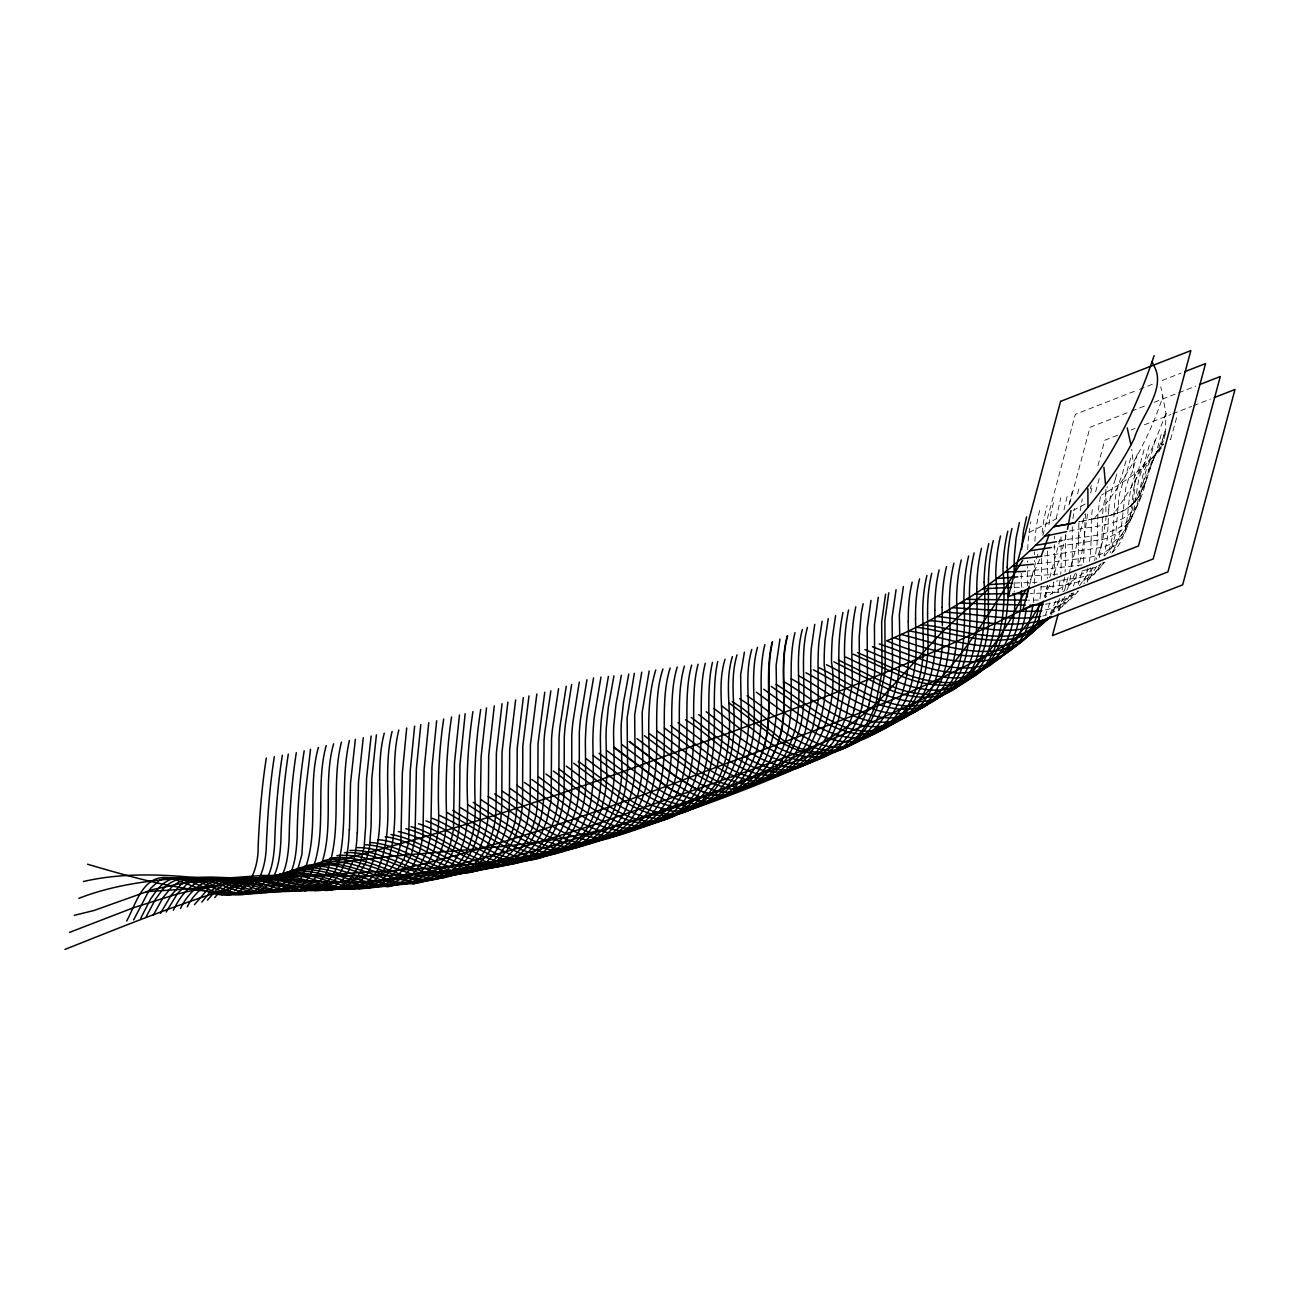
<?xml version="1.0" encoding="UTF-8"?>
<svg xmlns="http://www.w3.org/2000/svg" width="1300" height="1300" viewBox="0 0 1300 1300"><rect width="100%" height="100%" fill="white"/><g stroke="black" fill="none" stroke-linecap="round" stroke-linejoin="round"><path stroke-width="0.75" stroke-dasharray="5 3.75" d="M1054.267 544.586L1054.398 567.71A160.713 99.044 68.7 0 1 1054.138 576.306M1027.634 585.617L1027.471 566.621M1034.394 554.694L1034.426 551.85M1034.524 583.7L1034.459 567.596M1061.028 536.786L1061.158 561.291A157.511 97.078 68.7 0 1 1060.719 574.129M1065.431 534.495L1065.561 557.538A155.789 96.005 68.7 0 1 1065.057 571.773M1091.155 540.849L1091.334 520.276A108.696 66.999 68.7 0 1 1091.707 514.459L1092.747 505.993M1078.903 523.12L1078.057 565.793M1072.289 526.744L1072.305 552.565A150.069 92.495 68.7 0 1 1071.704 568.181M1108.786 509.438L1107.421 537.989L1104.009 555.913M1087.547 514.101L1081.486 555.246A319.963 193.001 15 0 1 1078.171 566.117M1053.682 582.546L1052.025 594.051M1085.646 513.711L1085.224 518.115A110.207 67.925 68.7 0 0 1084.899 524.062L1083.517 563.891M1072.922 518.765L1074.418 508.527M1060.134 580.141L1057.989 592.508M1064.505 577.135L1063.14 585.569A125.174 77.155 68.7 0 1 1062.165 590.021M1033.256 602.469L1034.166 592.962A145.08 89.424 68.7 0 0 1034.361 589.469M1040 598.959L1041.007 589.517A175.776 108.339 68.7 0 0 1041.219 586.056M1104.659 555.88L1119.332 538.509A239.054 144.202 15 0 0 1133.551 503.279L1135.014 480.301L1131.731 449.199M1070.826 575.299L1067.918 588.347M1080.17 510.802L1082.299 499.021M1056.201 518.602L1060.8 497.77M1165.288 433.761L1166.019 413.335L1160.77 386.783M1045.574 597.821L1047.085 586.186A169.553 104.504 68.7 0 0 1047.15 585.569M1063.953 509.941L1067.82 493.61M1100.401 496.632L1098.191 510.819A108.388 66.804 68.7 0 0 1097.769 516.474L1097.086 543.692L1094.714 560.609M1068.957 504.985L1072.403 490.913M1165.174 434.281L1164.378 437.418A118.657 71.581 15 0 1 1163.922 438.961M1099.378 557.456L1101.864 540.637L1102.725 513.565A109.021 67.194 68.7 0 1 1103.18 508.007L1106.365 490.409A168.025 103.561 68.7 0 1 1107.356 486.736M1081.974 572.13L1078.204 584.204M1077.602 493.837L1079.406 486.753M1095.608 491.887L1100.109 475.231M1066 535.665L1062.717 548.015A925.681 558.366 15 0 1 1057.761 563.842L1053.894 574.584M1029.763 584.301L1038.148 553.036M1042.86 535.454L1075.311 414.326L1137.597 390.049M1044.485 597.253L1047.638 585.536M1049.734 577.72L1060.719 536.689M1069.624 503.49L1090.034 427.294L1129.668 411.84M1059.224 610.22L1062.36 598.488M1064.456 590.688L1084.866 514.491M1090.619 493.009L1092.715 485.192M1097.947 465.644L1104.756 440.261L1117.967 435.11M1090.359 488.784L1091.285 485.469M1115.481 478.806L1116.911 473.622M1125.962 460.899L1121.705 476.304A99.255 61.181 68.7 0 0 1114.555 505.05L1113.32 526.224A128.554 79.235 68.7 0 1 1111.955 538.2L1111.013 543.075A91.861 56.615 68.7 0 1 1107.632 554.352M1130.659 457.99L1126.092 474.532A72.524 44.704 68.7 0 0 1123.996 478.741L1119.706 493.317A103.171 63.586 68.7 0 0 1118.52 501.881L1115.855 533.065L1110.2 552.76M1137.321 453.879L1132.316 472.046L1128.709 478.449L1125.832 487.63L1121.608 524.924L1117.334 542.067A84.711 52.211 68.7 0 1 1114.945 547.528M1144.065 449.881L1138.638 469.511C1121.51 494.52 1136.102 532.561 1110.785 553.962M1149.216 445.429L1143.756 465.156C1129.602 480.529 1134.835 503.848 1128.579 522.535A81.006 49.92 68.7 0 1 1124.744 533.065L1115.969 544.911L1102.774 553.426A192.124 118.414 68.7 0 1 1086.962 557.798L1036.636 563.842M1155.196 439.985L1149.72 459.826C1133.974 473.769 1138.8 497.77 1131.91 516.035M1161.193 434.525L1155.668 454.512C1138.638 467.122 1142.635 491.595 1135.241 509.519A83.98 51.756 68.7 0 1 1130.756 519.464L1121.055 530.725L1108.819 537.599A126.019 77.675 68.7 0 1 1103.781 539.142L1053.731 547.121M1164.914 431.129L1159.356 451.198C1141.628 463.06 1144.991 487.727 1137.321 505.473M1170.601 439.465L1176.906 416.618M1049.929 602.81L1045.541 614.803M1153.311 459.404L1147.981 475.247M1148.16 474.695L1139.743 495.332M1149.98 468.845L1154.319 457.048L1158.983 449.264A118.657 71.581 15 0 0 1163.565 439.985M1147.169 477.799L1146.438 479.976M1055.665 601.12L1049.945 614.51M1092.861 567.483L1086.735 581.067M1145.95 481.406L1144.796 484.591M1166.035 413.416L1153.441 445.071A259.382 131.316 -48.6 0 1 1121.916 501.979L1113.336 514.605L1110.736 515.304M1059.695 598.536L1051.619 614.933M1144.52 485.323L1137.89 498.209M1140.425 498.777C1147.997 481.991 1146.763 460.346 1161.826 447.671M1096.631 566.28L1087.158 582.043M1153.441 459.062L1154.075 457.6A81.071 49.969 68.7 0 1 1158.56 449.605L1161.794 445.656M1039.821 559.26L1028.722 583.554M1049.604 585.195L1044.859 595.676M1065.025 596.472L1057.144 610.35M1133.73 503.327L1165.564 432.299M1075.392 573.186L1070.436 583.554A445.38 268.661 15 0 1 1066.65 590.314M1101.051 563.501L1094.503 573.901L1086.264 581.815M1139.564 495.625L1131.439 505.521M1073.621 593.45C1067.121 604.923 1055.551 612.95 1042.844 616.054M1158.072 450.304L1161.404 446.062M1158.365 450.19C1143.951 470.048 1122.322 482.901 1101.523 495.089M1137.695 498.485L1134.819 502.125M1078.236 590.85L1074.678 595.319A81.364 50.148 68.7 0 1 1070.436 599.267L1058.622 605.849M1105 561.99L1095.543 571.594A78 48.084 68.7 0 1 1091.366 574.031L1080.154 577.525L1056.445 581.084M1079.471 585.683L1088.913 572.878A280.312 169.081 15 0 0 1090.976 569.562M1094.031 518.765C1115.497 492.993 1133.746 464.539 1147.997 434.168A249.291 126.197 -48.6 0 0 1163.029 395.882M1073.182 592.8L1049.734 614.591M1133.503 503.555L1124.858 510.104L1113.352 514.621M1162.428 444.99L1163.5 443.983M1131.195 505.733L1121.445 511.777L1106.918 516.197M1090.749 567.905L1072.663 580.678L1045.509 597.269M1083.826 583.489L1084.753 582.887M1085.24 504.043L1072.76 510.543M1029.259 532.334L1056.477 518.765M1070.891 593.645L1071.866 593.206M1139.483 389.317L1154.595 383.435M1162.135 380.494L1181.017 373.132M1131.553 411.109L1144.78 405.957M1154.205 402.285L1176.858 393.461M1178.743 392.714L1195.74 386.1M1131.179 429.959L1134.965 428.48M1144.39 424.808L1170.829 414.505M1172.714 413.774L1191.58 406.412M1193.481 405.681L1210.462 399.051M1110.444 515.385L1103.96 516.815M1078.919 521.869L1079.878 521.658M1078.886 521.885L1080.072 521.625M1080.836 521.446L1082.477 521.105M1106.625 516.262L1103.066 516.994M1083.989 520.78L1082.786 521.04L1088.669 519.821M1062.847 591.403L1064.082 591.159M1088.246 519.903L1089.774 519.594M1103.668 516.88L1096.144 518.342M1089.644 519.626L1092.812 518.992M1102.774 517.059L1100.076 517.579M1093.56 518.846L1095.526 518.456M1092.585 519.041L1094.632 518.635M1097.362 518.115L1095.234 518.521M1098.273 517.936L1099.166 517.758M1069.299 531.164C1091.513 525.395 1119.511 527.654 1135.404 508.219A79.17 48.782 68.7 0 0 1140.392 498.729M1082.039 570.96L1094.779 567.58A90.756 55.933 68.7 0 0 1100.726 564.298M1058.476 541.401C1083.582 534.788 1115.969 539.191 1132.625 515.222A81.25 50.066 68.7 0 0 1137.289 505.456M1082.136 564.964L1027.406 571.041M1059.126 592.069L1030.087 593.694M1044.453 555.945L1102.286 547.3A107.364 66.17 68.7 0 0 1114.003 541.775L1121.608 535.08L1127.734 526.256A84.679 52.195 68.7 0 0 1131.91 516.019M1057.859 574.129L1020.191 576.696M1015.056 583.034L1036.977 582.303M1038.359 600.064L1028.138 600.178M1040.536 586.934C1056.672 586.202 1073.524 585.097 1088.263 577.947A91.861 56.615 68.7 0 0 1103.879 562.12A90.756 55.933 68.7 0 1 1102.254 563.192M1014.39 587.389L1023.149 587.21M1105.878 489.369L1105.943 518.911L1102.53 541.466A280.312 169.081 15 0 1 1096.306 559.341M1021.264 573.414L1021.426 587.876M1014.179 582.335L1014.26 591.955M1041.349 558.496L1041.462 577.411A175.776 108.339 68.7 0 1 1041.414 580.304M1034.394 560.414L1034.394 561.844M1047.524 550.972L1047.67 572.699A169.553 104.504 68.7 0 1 1047.524 578.467M1027.439 560.885L1027.439 562.315M1060.264 600.21A445.38 268.661 15 0 1 1050.611 612.95M1162.233 445.185A65.845 40.593 68.7 0 1 1162.688 444.746L1162.915 444.519A61.961 38.188 68.7 0 1 1163.386 444.096M1170.033 439.676A61.961 38.188 68.7 0 1 1170.585 439.449M1076.725 573.739A108.956 67.161 68.7 0 1 1073.426 586.154M1069.705 595.026A108.956 67.161 68.7 0 1 1058.086 610.903M1042.161 533.033A168.464 103.821 68.7 0 1 1047.166 505.554M1034.865 541.336A165.246 101.839 68.7 0 1 1039.984 509.324M1027.731 549.591A162.662 100.246 68.7 0 1 1029.632 528.401M1030.396 523.916A162.662 100.246 68.7 0 1 1030.819 521.706M1053.764 581.929A160.713 99.044 68.7 0 1 1053.715 582.562M1054.332 538.915A138.824 85.556 68.7 0 1 1054.43 536.104M1048.97 524.778A170.641 105.17 68.7 0 1 1053.747 501.881M1045.33 604.24A227.939 140.481 68.7 0 0 1063.725 599.641L1075.068 593.905A88.514 54.551 68.7 0 0 1078.204 591.435M1058.606 605.784A203.125 125.19 68.7 0 1 1042.99 610.447M1090.993 540.767A118.186 72.832 68.7 0 1 1089.303 561.438M1087.986 567.97A118.186 72.832 68.7 0 1 1083.453 582.238M1108.721 509.405A118.999 73.336 68.7 0 1 1115.546 478.887M1114.929 547.511A90.756 55.933 68.7 0 1 1111.711 553.036"/><path stroke-width="1.5" d="M942.061 607.23L942.386 625.755M509.421 799.207L509.681 749.58L515.629 699.969M949.374 604.159C951.21 641.42 950.934 688.253 916.386 711.246C874.185 733.541 833.528 694.038 798.444 675.707M1014.26 593.856C1018.696 632.466 994.727 682.337 949.845 677.609A221.536 136.549 68.7 0 1 945.392 677.267A255.547 157.495 68.7 0 1 910.65 668.817L864.939 649.626M1021.41 590.753L1021.069 602.111A133.38 82.209 68.7 0 1 1020.321 610.399L1018.599 620.945A115.489 71.175 68.7 0 1 999.846 657.979L990.194 665.324A139.929 86.239 68.7 0 1 971.685 672.327L957.417 673.075L942.63 671.304A329.648 203.174 68.7 0 1 921.261 665.762L872.381 646.685M976.722 588.347C977.486 623.512 979.891 667.322 949.146 691.421C909.025 719.972 862.712 681.704 826.378 664.739M1027.618 588.543L1027.504 592.881A151.011 93.08 68.7 0 1 1027.341 596.391L1027.309 597.041M984.035 582.433C987.318 626.08 982.833 698.88 923.211 697.222A187.525 115.57 68.7 0 1 887.981 689.114M988.471 579.15L988.325 622.164M1007.126 566.946C1011.595 613.242 1003.86 688.789 940.29 682.224M927.972 648.749C926.932 679.234 915.07 714.724 885.072 728.065C843.359 742.251 808.909 703.251 776.067 684.483M349.473 829.725L350.529 783.006L355.371 739.359M1087.97 507.423L1087.872 488.832M357.354 833.04L358.491 781.999L363.269 737.75M1021.572 549.234L1023.474 530.806L1026.61 516.864M443.674 718.997C439.14 749.109 437.791 779.529 438.587 809.949C439.205 830.602 437.174 852.898 423.085 869.245C387.368 912.633 333.19 852.93 289.803 871.325M451.555 717.015C446.859 747.874 445.526 779.09 446.404 810.274C447.054 830.44 444.34 852.004 430.852 867.977C395.168 912.307 340.974 852.621 297.148 868.741M459.452 715.016L454.464 763.344L453.473 829.676L450.125 845.244L443.202 860.194M465.156 713.716L459.973 764.887L459.274 827.288L457.356 838.744L452.465 852.475A136.159 83.915 68.7 0 1 449.28 858.65L443.69 866.905A108.517 66.885 68.7 0 1 414.099 883.545L395.558 881.969L367.088 872.3A313.787 193.391 68.7 0 0 360.474 870.106C344.077 864.906 325.91 860.34 309.173 866.612M472.924 711.587C468.618 740.577 466.375 769.86 467.448 799.175C468.146 820.186 467.139 842.644 454.61 860.486C420.68 913.575 361.091 848.932 316.452 863.557M480.707 709.508C475.946 740.204 473.931 771.225 475.118 802.262C475.881 822.51 473.135 843.83 460.899 860.616C426.205 910.796 368.127 848.998 323.879 860.665M486.525 707.931L481.098 756.909L480.171 821.779A87.62 53.999 68.7 0 1 479.375 827.596C475.849 847.811 464.587 869.066 444.681 877.126C404.966 889.167 369.574 850.704 329.452 858.487M428.74 722.686L424.109 769.665L422.923 836.875L419.477 852.491L413.14 865.41M436.67 720.769L431.99 767.211L430.739 835.624L426.839 852.117L419.25 866.45M494.293 705.819L488.702 755.609L488.215 814.206A102.343 63.066 68.7 0 1 487.841 819.081A90.561 55.819 68.7 0 1 487.077 824.931L484.543 835.9M414.635 726.115L410.248 770.526L408.623 842.449L404.202 858.617L395.785 872.154M420.81 724.604L416.406 768.641L414.976 839.345L411.352 854.831L403.585 869.083M502.06 703.69L496.372 752.911L496.064 805.253A127.497 78.585 68.7 0 1 495.527 816.384M507.878 702.114L502.027 752.294L501.8 801.938A136.24 83.964 68.7 0 1 501.28 814.385C499.46 836.534 489.206 860.064 468.699 870.789C428.236 889.2 390.439 848.169 349.911 850.509M406.705 728.033L402.35 772.931L400.839 843.733L396.045 860.925L387.286 874.136M523.315 697.645L517.205 748.215L517.01 796.429A139.425 85.93 68.7 0 1 516.571 808.925C515.466 839.15 493.919 873.892 460.476 873.226A151.157 93.161 68.7 0 1 442.081 870.415C415.805 863.476 392.6 845.78 364.796 844.708M528.97 695.939L522.811 746.184L522.6 794.381A141.911 87.457 68.7 0 1 522.178 806.894C520.553 829.189 510.981 852.654 491.27 864.776C450.661 889.574 410.686 844.366 370.289 842.562M326.219 745.566C314.324 788.352 329.079 836.176 309.335 876.688A78.959 48.669 68.7 0 1 296.01 888.729L294.271 889.525A72.654 44.769 68.7 0 1 289.136 891.069C268.352 894.059 249.356 882.05 229.158 879.434C207.886 874.25 189.118 890.24 180.505 908.489M333.596 743.811C321.425 787.117 337.204 835.835 316.274 876.557A81.754 50.391 68.7 0 1 302.998 888.193A79.251 48.847 68.7 0 1 298.171 890.077C278.135 895.261 259.058 883.789 239.866 879.954C218.091 873.048 196.706 887.608 187.216 906.847M341.461 742.105C330.655 784.404 342.81 830.034 327.21 871.033A81.672 50.343 68.7 0 1 312.439 886.974A78.683 48.49 68.7 0 1 306.572 889.525C279.695 896.724 255.222 874.998 228.28 878.638A94.851 58.451 68.7 0 0 209.804 886.958M536.835 694.021L530.4 744.933L530.238 793.065A138.661 85.459 68.7 0 1 529.88 804.229C528.531 829.075 516.376 855.432 492.863 866.352C451.977 884.536 417.056 842.367 377.731 839.67M310.537 749.304L305.386 792.87L301.909 854.409L297.05 872.186L289.12 883.805A78.471 48.36 68.7 0 1 277.046 891.215C253.646 897.146 232.781 879.239 209.69 878.491A96.428 59.426 68.7 0 0 193.213 880.653L191.035 881.693A74.279 45.776 68.7 0 0 187.086 883.984L177.548 893.425L166.221 911.966M318.37 747.435C306.312 790.205 321.474 838.516 300.723 878.702A78.097 48.133 68.7 0 1 290.274 888.469C266.695 900.12 243.002 880.019 219.164 879.011A129.22 79.641 68.7 0 0 215.053 878.751C195.341 876.98 180.911 893.929 173.371 910.227M349.375 740.545C340.34 780.569 347.961 822.201 338.829 861.998A76.911 47.401 68.7 0 1 336.911 867.263A81.461 50.196 68.7 0 1 321.994 885.885A76.944 47.417 68.7 0 1 316.404 888.68L304.899 890.792M304.168 750.815C299.748 779.415 297.408 808.291 297.164 837.233C295.977 855.14 294.694 876.541 278.509 887.835A79.983 49.303 68.7 0 1 267.118 892.483A76.765 47.32 68.7 0 1 261.04 893.019C240.273 892.044 222.154 878.556 201.159 878.638M371.118 736.028L366.567 778.212L365.658 826.524L364.081 847.535L359.938 864.061L351.325 877.858M376.415 734.874L371.865 777.952L371.069 826.378L369.525 847.275L365.739 862.778L357.338 876.752M384.264 733.151C372.206 779.058 390.52 831.041 367.461 873.568A94.055 57.964 68.7 0 1 342.095 888.875C306.296 891.849 265.314 859.658 234.439 890.711M392.113 731.429C380.705 777.01 397.248 827.028 377.455 870.252M398.824 729.966C387.514 775.483 404.072 825.321 384.816 868.579C350.821 920.969 289.412 850.704 248.089 885.966M296.303 752.668C291.85 781.446 289.559 810.501 289.12 839.605C287.901 858 286.179 881.059 267.442 890.435A82.192 50.651 68.7 0 1 257.27 893.36A80.405 49.562 68.7 0 1 250.835 893.49C230.132 891.394 211.965 877.126 190.645 878.816M544.749 692.25L538.021 743.681L537.794 797.891A110.354 68.022 68.7 0 1 537.615 801.596C536.494 826.524 524.501 852.767 501.394 864.403C460.265 883.773 424.336 841.344 385.174 836.761M282.327 755.235C277.891 783.965 275.567 812.955 274.739 842.01C273.601 860.746 271.082 884.796 250.835 892.71A83.151 51.252 68.7 0 1 239.947 894.822A80.779 49.79 68.7 0 1 232.976 894.319C212.469 890.744 193.944 874.071 172.25 879.141M288.308 754.13C283.822 783.153 281.531 812.435 280.849 841.783C279.646 860.129 277.29 883.35 257.936 891.735A82.778 51.025 68.7 0 1 247.374 894.189A80.681 49.725 68.7 0 1 240.614 893.961C220.025 890.987 201.711 875.452 180.131 878.995A80.259 49.465 68.7 0 0 162.89 889.233M550.842 690.885L544.814 731.884A224.932 138.629 68.7 0 0 544.066 740.236L543.579 799.565A94.445 58.208 68.7 0 1 543.043 805.545C540.508 829.091 528.125 853.255 506.074 863.85C464.945 881.839 429.569 840.385 390.91 834.519M1026.204 608.335C1024.319 630.029 1013.415 652.031 993.216 661.879C955.597 679.283 914.891 655.33 879.174 643.955M274.316 756.697C269.604 786.565 267.556 816.758 266.289 846.95C265.509 866.288 259.529 892.158 236.08 894.432A91.731 56.534 68.7 0 1 221.52 893.587C201.744 889.314 182.829 872.43 161.752 879.369A54.356 33.508 68.7 0 0 158.827 880.847L150.784 888.209A106.096 65.39 68.7 0 0 148.899 890.727L133.656 919.913M266.305 758.062C261.706 787.329 259.464 816.904 258.148 846.495C258.554 868.66 248.235 898.983 220.318 894.693A101.205 62.368 68.7 0 1 212.485 893.376L171.373 878.182A83.655 51.561 68.7 0 0 167.278 877.63C142.724 875.16 135.899 904.215 126.701 920.952M558.577 688.675L552.451 729.186A220.951 136.175 68.7 0 0 551.574 738.871L551.2 796.835A92.544 57.038 68.7 0 1 550.696 802.831L546.227 822.608M566.231 686.27L560.024 726.424A218.53 134.696 68.7 0 0 559.049 737.474L558.773 794.04A93.974 57.915 68.7 0 1 558.285 800.069C555.75 823.566 544.391 847.925 523.104 859.901C481.536 880.864 444.064 837.801 405.795 828.717M571.626 684.58L565.37 724.474A217.912 134.306 68.7 0 0 564.281 736.889L564.119 792.074A94.868 58.467 68.7 0 1 563.664 798.119C561.161 821.616 550.095 846.121 528.921 858.325C487.289 880.669 449.166 836.794 411.06 826.654M579.28 682.175L572.959 721.711A216.369 133.347 68.7 0 0 571.756 735.491L571.707 789.295A96.184 59.28 68.7 0 1 571.253 795.34C568.847 818.87 558.171 843.538 537.192 856.131C495.446 879.645 456.17 835.64 418.503 823.745M586.918 679.77L580.531 718.949A213.655 131.674 68.7 0 0 579.312 732.68L579.28 786.516A98.865 60.938 68.7 0 1 578.874 792.594C576.648 816.173 566.183 840.921 545.447 853.938C503.62 878.735 463.19 834.356 425.945 820.852M1070.989 510.575L1067.446 529.441M593.548 677.885L587.405 713.992A206.83 127.481 68.7 0 0 586.219 724.766L585.991 727.545A234.52 144.544 68.7 0 0 585.358 741.617L585.764 785.102A101.433 62.514 68.7 0 1 585.065 794.3A106.714 65.764 68.7 0 1 580.499 814.255L573.885 828.653L565.825 840.466A125.84 77.561 68.7 0 1 561.746 844.837L555.766 849.891A143.244 88.286 68.7 0 1 536.835 858.975C497.12 866.661 466.407 831.561 432.282 818.334M600.957 677.089L594.36 716.56A212.453 130.942 68.7 0 0 592.849 741.878L593.434 780.179L590.964 801.434A118.349 72.946 68.7 0 1 584.903 819.91C573.202 850.785 535.389 869.131 505.131 851.792A195.162 120.282 68.7 0 1 493.691 846.479L454.301 822.835L439.757 815.457M608.384 676.423L601.997 713.814A196.381 121.03 68.7 0 0 600.372 739.066L601.039 777.416A113.815 70.151 68.7 0 1 600.161 789.555A116.691 71.922 68.7 0 1 596.44 807.414A114.416 70.509 68.7 0 1 592.719 817.326C581.197 847.373 544.846 866.938 514.589 850.671A183.219 112.921 68.7 0 1 500.906 844.48L447.2 812.549M613.925 675.919L608.335 707.184L606.255 728.358A173.079 106.681 68.7 0 0 606.028 736.954L606.742 775.352A118.674 73.141 68.7 0 1 603.411 801.174C596.846 835.266 560.755 866.271 525.346 851.045A175.857 108.388 68.7 0 1 506.317 842.92L452.774 810.371M621.351 675.269L615.956 704.714L613.795 725.562A154.993 95.534 68.7 0 0 613.567 734.142L614.347 772.606A120.071 74.002 68.7 0 1 613.957 779.967A121.404 74.815 68.7 0 1 609.879 802.685A117.666 72.524 68.7 0 1 606.255 812.727C595.725 840.483 563.826 861.201 534.332 849.485A167.05 102.96 68.7 0 1 513.565 840.742L460.216 807.462M628.761 674.196L623.529 702.163L621.319 722.735A142.675 87.929 68.7 0 0 621.091 731.315L621.936 769.827A120.331 74.165 68.7 0 1 621.043 781.95L620.392 786.614A131.982 81.331 68.7 0 1 595.952 835.981C582.124 848.998 561.486 854.165 543.319 847.925A159.477 98.296 68.7 0 1 520.812 838.533L467.659 804.554M493.968 826.784L494.78 822.25A93.844 57.834 68.7 0 0 495.511 816.384M634.319 673.319L627.12 717.827L627.608 767.747A122.915 75.757 68.7 0 1 626.714 779.87A126.506 77.968 68.7 0 1 618.816 809.9L615.16 817.18A151.19 93.178 68.7 0 1 612.04 822.283C599.365 842.465 573.332 854.295 550.046 846.771A154.684 95.339 68.7 0 1 526.24 836.875L473.233 802.376M1039.236 603.541C1028.43 679.916 943.28 655.866 894.205 637.617M641.745 672.149L634.66 715L635.18 764.952A127.091 78.325 68.7 0 1 630.776 795.113A123.094 75.855 68.7 0 1 627.299 805.253C617.354 833.495 585.65 854.896 555.685 844.334A149.37 92.056 68.7 0 1 535.665 835.9L480.675 799.467M835.608 615.566L832.455 637.016A252.184 155.431 68.7 0 0 831.87 645.694L831.577 654.014A212.095 130.715 68.7 0 0 831.545 662.464C840.174 710.515 809.721 798.2 745.908 769.876A174.704 107.673 68.7 0 1 725.871 758.55M649.171 670.979L642.184 712.189L642.753 762.174A130.26 80.291 68.7 0 1 640.461 783.591C635.944 809.884 619.044 836.55 591.76 843.212A122.834 75.709 68.7 0 1 561.974 842.026C533.878 833.235 513.224 810.842 488.118 796.559M828.246 618.67L825.061 639.974A225.534 139.002 68.7 0 0 824.216 665.47C832.487 712.855 803.611 799.029 740.464 773.727A175.207 107.981 68.7 0 1 718.429 761.459L670.556 725.546M822.12 621.254L818.903 642.444A221.26 136.37 68.7 0 0 818.106 667.972L818.204 700.472L812.874 727.366A159.185 98.101 68.7 0 1 793.471 762.791L786.273 769.486A141.343 87.1 68.7 0 1 767.293 779.301L751.238 781.056L734.273 776.197A176.8 108.956 68.7 0 1 712.221 763.896L664.365 727.951M871 600.421L867.181 628.111L867.409 673.628A108.843 67.08 68.7 0 1 867.019 680.274L861.721 707.2M814.759 624.358L811.265 648.554A219.846 135.493 68.7 0 0 810.778 670.962M878.28 597.301L874.429 625.008L874.705 670.605A109.688 67.6 68.7 0 1 874.315 677.251L869.034 704.178M655.753 670.036C646.555 699.952 648.846 731.136 649.383 761.881A129.025 79.511 68.7 0 1 646.604 784.128L645.726 787.767A121.469 74.864 68.7 0 1 642.866 796.997C637.455 811.168 629.168 825.126 615.972 833.284A165.279 101.871 68.7 0 1 598.536 841.035L586.934 842.822A107.591 66.316 68.7 0 1 580.791 842.644C546.715 838.419 523.006 810.274 494.699 793.959M807.398 627.445C797.972 662.204 810.144 699.043 798.216 733.363A172.9 106.567 68.7 0 1 795.356 741.439L792.025 749.011A139.1 85.735 68.7 0 1 788.141 756.064L783.689 762.531A176.459 108.761 68.7 0 1 779.984 767.081L771.436 775.336A132.795 81.835 68.7 0 1 766.399 778.928L758.94 782.844A165.571 102.034 68.7 0 1 752.521 785.233L736.742 787.215L719.42 782.161A200.98 123.874 68.7 0 1 712.822 778.976L703.885 773.955A162.841 100.36 68.7 0 1 697.336 769.681L649.48 733.72M802.36 629.574C792.87 664.3 805.188 701.122 793.179 735.41A173.891 107.185 68.7 0 1 790.335 743.486L787.004 751.075A134.68 83.005 68.7 0 1 784.144 756.389C776.929 768.365 766.951 779.301 753.854 784.842A172.819 106.519 68.7 0 1 747.467 787.247L731.786 789.327L714.334 784.192A208.244 128.343 68.7 0 1 707.72 780.991L698.783 775.954A160.062 98.654 68.7 0 1 692.234 771.664L644.394 735.702M885.576 594.181L881.676 621.904L882.001 667.582A110.646 68.185 68.7 0 1 881.627 674.229L876.33 701.155M903.386 586.576L899.356 614.38L899.974 652.925A124.41 76.684 68.7 0 1 899.795 661.505C898.251 694.59 883.984 733.2 850.249 745.225A109.622 67.551 68.7 0 1 823.371 745.192L818.935 743.795A99.71 61.458 68.7 0 1 812.321 741C788.158 729.544 769.129 710.385 747.11 695.793M794.999 632.678C784.761 673.806 800.995 719.339 777.806 757.624C765.229 782.178 733.704 802.019 706.908 787.166A220.22 135.736 68.7 0 1 700.261 783.916L691.324 778.863A156.016 96.151 68.7 0 1 684.791 774.572L636.951 738.595M888.778 592.8L884.845 620.555L885.219 666.25A111.247 68.575 68.7 0 1 884.829 672.896L879.548 699.839M772.249 641.875C762.222 682.305 778.164 727.188 756.161 765.196M772.59 641.761C762.466 684.385 779.805 733.785 752.017 772.038M764.887 644.605C754.78 684.515 770.738 728.634 749.84 766.48A122.996 75.806 68.7 0 1 746.915 771.745C739.44 783.575 729.219 794.3 716.056 799.695A178.002 109.704 68.7 0 1 709.605 802.035L693.826 804.034L676.423 798.947A211.819 130.553 68.7 0 1 671.174 796.477L664.885 793.146A152.393 93.925 68.7 0 1 661.099 790.904L606.515 750.409M787.296 635.911C777.384 671.889 791.164 710.385 776.815 745.631M787.637 635.765C777.465 672.441 792.171 712.091 776.084 747.646M896.074 589.68L892.092 617.451L892.515 663.211A112.645 69.42 68.7 0 1 892.125 669.874C889.655 697.954 878.329 728.081 853.466 743.73C828.555 759.606 799.874 743.567 779.139 728.423A183.138 112.872 68.7 0 1 770.738 722.28L750.197 705.624L739.668 698.685M757.526 647.319C747.695 682.175 760.955 719.339 748.8 753.919A152.896 94.234 68.7 0 1 745.956 762.011L742.576 769.551A124.508 76.733 68.7 0 1 739.651 774.8L731.494 785.736L721.386 795.308A136.614 84.191 68.7 0 1 716.235 798.817L708.63 802.62A163.589 100.831 68.7 0 1 702.097 804.879L686.043 806.617L668.947 801.726A192.936 118.918 68.7 0 1 663.747 799.321L657.459 796.039A147.778 91.081 68.7 0 1 653.656 793.812L599.072 753.301M1029.243 586.251L1022.97 609.684L1153.214 558.935L1205.555 363.577L1184.788 371.67M1043.445 601.169L1037.693 622.651L1167.936 571.886L1220.278 376.529L1199.51 384.621M1058.168 614.12L1052.415 635.619L1182.659 584.854L1235 389.496L1214.233 397.589M779.951 639.031L776.133 665.259L776.75 705.673A113.604 70.021 68.7 0 1 776.49 714.204L774.442 730.405L770.673 745.128A172.998 106.616 68.7 0 1 768.251 752.001C758.339 781.479 723.45 810.258 692.039 793.406A236.015 145.454 68.7 0 1 685.003 789.929L669.565 780.488L621.725 744.494M1019.362 522.616L1016.129 538.021L1014.487 554.564A214.679 132.308 68.7 0 0 1014.179 562.266L1014.13 578.012M751.774 649.447C742.154 682.971 754.488 718.543 744.38 752.099A147.209 90.724 68.7 0 1 740.317 764.416L738.692 768.251A128.554 79.235 68.7 0 1 733.98 777.189L725.806 788.109L715.634 797.631A146.412 90.236 68.7 0 1 696.231 807.072L679.949 808.633L663.114 803.887A180.668 111.345 68.7 0 1 657.946 801.564L654.794 799.988A145.714 89.797 68.7 0 1 647.189 795.665L593.255 755.56M744.413 652.161L740.659 674.814L741.358 724.003A128.862 79.414 68.7 0 1 740.496 737.035L738.189 750.799A135.232 83.346 68.7 0 1 726.733 780.276L719.761 789.701A179.595 110.679 68.7 0 1 715.731 794.089L708.289 800.605A142.74 87.978 68.7 0 1 688.724 809.949L672.149 811.2L655.639 806.666A148.752 91.683 68.7 0 1 638.414 797.745L585.829 758.469M737.051 654.875C729.82 678.308 734.76 702.975 734.045 727.009A134.079 82.631 68.7 0 1 733.639 735.264M732.404 656.597C724.783 681.184 730.649 707.07 729.316 732.29A136.906 84.37 68.7 0 1 725.303 760.191A131.056 80.779 68.7 0 1 714.854 785.233L707.866 794.658A161.834 99.743 68.7 0 1 694.704 806.617C679.916 817.196 659.945 818.269 643.451 811.2A137.54 84.76 68.7 0 1 625.592 802.051M839.312 716.462L844.626 689.553A106.567 65.683 68.7 0 0 845.016 682.923L844.561 657.053A196.365 121.03 68.7 0 1 848.591 609.992M846.609 713.44L851.939 686.53A107.282 66.121 68.7 0 0 852.312 679.9L851.858 654.03A189.475 116.772 68.7 0 1 855.79 606.791M853.921 710.434L859.235 683.508A108.079 66.609 68.7 0 0 859.609 676.861L859.186 637.244L861.169 614.477A155.659 95.924 68.7 0 1 863.2 603.769M725.043 659.311C717.259 683.979 723.434 709.979 722.004 735.296A141.245 87.051 68.7 0 1 720.704 749.742L716.885 767.52A129.09 79.56 68.7 0 1 707.574 788.271M353.616 859.722L347.376 873.421A89.31 55.039 68.7 0 1 315.315 890.597M1152.028 361.79L1155.164 368.16A118.072 71.224 15 0 1 1156.399 371.426C1162.753 393.006 1140.36 418.21 1134.331 438.392C1118.91 469.414 1097.46 496.795 1074.775 522.762M717.714 661.619C707.119 709.02 729.072 771.192 686.14 807.69C642.233 846.219 593.288 793.471 558.789 768.983M1049.246 534.398L1041.316 555.75M712.481 662.317C701.269 710.044 723.856 772.801 680.599 809.689C636.74 848.039 587.892 795.405 553.378 771.095M705.283 663.276C693.209 711.457 716.69 775.028 672.961 812.419C629.216 850.428 580.336 798.119 545.935 774.004M698.084 664.251C685.133 712.855 709.572 777.286 665.275 815.1C621.595 852.881 572.959 800.8 538.492 776.913M691.633 665.113C677.934 714.317 703.332 780.276 657.605 818.155C613.633 854.587 566.54 802.945 531.814 779.512M662.967 668.964C645.791 719.582 674.96 788.596 627.591 828.1C583.668 863.46 537.306 813.816 502.174 791.082M684.434 666.087C669.89 715.699 696.215 782.567 649.919 820.836C606.011 857.057 559.13 805.626 524.371 782.421M670.166 668.005C653.949 718.299 681.899 786.11 635.44 825.549C591.663 861.51 544.456 811.168 509.616 788.174M677.235 667.046C661.846 717.113 689.081 784.826 642.233 823.534C598.358 859.251 551.769 808.21 516.929 785.314M776.425 747.5L769.129 762.499M775.661 749.483L770.477 760.614L763.539 770.608M801.076 742.3L802.685 738.433A171.567 105.739 68.7 0 0 805.545 730.372L810.891 703.479L810.761 670.962M1154.14 355.599C1136.216 408.525 1112.036 459.664 1075.132 502.157A182.374 92.332 -48.6 0 1 1070.306 507.926C1048.304 533.878 1024.059 558.106 996.807 578.565A260.52 131.885 -48.6 0 1 974.577 594.214L946.66 611.065A502.938 254.605 -48.6 0 1 929.224 620.669A472.582 239.249 -48.6 0 1 886.665 640.835C933.66 660.351 1016.47 686.108 1031.225 613.86A129.594 79.869 68.7 0 0 1032.931 604.809M1039.334 618.735C1015.592 674.245 942.435 644.459 901.16 634.481M1025.408 590.46L1011.4 618.053L996.824 641.095M140.79 918.174L150.605 898.983L157.657 888.989M146.136 916.874L155.447 899.307L162.841 889.135M153.286 915.119L163.312 897.244L171.454 887.315A82.875 51.074 68.7 0 1 190.661 878.865M160.42 913.38L171.178 895.164L180.082 885.479M1041.365 602.55L1031.176 619.174L1016.031 637.764A564.314 340.405 15 0 1 1007.484 646.636L995.199 658.044A491.27 296.335 15 0 1 985.319 666.201L964.08 681.541A870.886 525.33 15 0 1 952.884 688.87C884.877 731.071 807.869 755.316 733.947 784.778C653.12 814.288 571.594 842.416 488.004 863.102A831.919 501.816 15 0 1 446.095 872.089L402.821 879.06L362.733 882.18A309.676 186.794 15 0 1 345.036 882.391L212.875 877.11A337.805 203.759 15 0 0 195.244 877.451C155.821 879.369 115.879 883.967 78.845 898.333M755.544 766.805L749.726 775.206M1042.779 620.165C1014.163 667.095 949.553 637.325 908.781 630.923M1022.661 560.365C989.024 612.983 957.564 669.549 907.969 709.183A454.626 274.235 15 0 1 874.737 731.445C784.842 777.66 689.179 812.354 592.637 841.896A646.051 389.707 15 0 1 577.46 845.812C476.548 871.39 371.767 869.798 268.726 878.751M707.59 788.288L701.821 796.234A160.339 98.816 68.7 0 1 685.506 810.761L673.774 816.205A121.209 74.701 68.7 0 1 668.964 817.456M768.414 764.075L759.785 775.109M1047.898 617.825C1015.999 658.109 957.58 632.564 916.451 627.201M751.221 773.5L748.54 776.734M201.841 902.054L210.064 892.06L218.221 884.894A101.01 62.254 68.7 0 1 238.404 878.134L255.873 879.742L298.139 890.533A115.034 70.899 68.7 0 0 304.899 890.809M194.496 904.621L209.787 886.941M1050.497 616.444C1017.429 652.876 962.097 628.582 921.472 624.683M207.431 900.12L216.109 890.256L224.786 883.48M838.419 741.293C799.533 796.039 741.097 737.636 706.128 711.734M860.746 731.949C839.053 766.366 792.886 755.576 767.358 731.867A200.688 123.695 68.7 0 1 760.029 726.391L728.959 702.861M863.947 730.6C842.627 764.433 797.079 754.715 771.696 731.331A197.665 121.826 68.7 0 1 763.295 725.14L742.739 708.549L732.225 701.577M846.186 738.026C807.235 792.707 749.271 734.484 714.074 708.646M853.466 734.988C831.334 770.006 784.517 758.16 758.859 734.012A218.075 134.404 68.7 0 1 752.602 729.267L721.516 705.754M830.538 745.079C791.115 798.785 733.769 740.171 698.685 714.626M823.258 748.134C783.543 801.742 726.538 743.145 691.242 717.503M747.321 778.212L748.865 776.587M762.678 771.972L758.42 776.604M747.663 778.082L744.738 781.202M746.411 779.545L743.372 782.681M214.776 897.553C224.283 885.495 238.778 876.785 254.556 878.443A197.795 121.907 68.7 0 1 259.61 878.751L315.331 890.646M758.761 776.457L755.625 779.447M741.975 784.111L743.697 782.535M222.137 895.001C249.356 861.9 291.915 887.851 325.731 890.37M757.364 777.92L754.179 780.796M740.545 785.509L742.3 783.981M227.094 893.263C255.824 861.071 297.716 889.492 332.329 889.769M740.87 785.379L737.604 788.141M754.52 780.666L749.678 784.501M1051.034 616.996C1015.722 643.256 968.451 622.716 929.224 620.653M739.424 786.711L732.81 791.749M988.341 589.209L941.525 632.58L878.166 701.675A474.549 286.244 15 0 1 868.822 710.076L852.053 723.271A564.85 340.73 15 0 1 814.028 747.305C747.37 781.43 677.381 809.835 604.955 829.14A594.457 358.589 15 0 1 552.305 839.833C470.762 853.06 387.498 852.085 306.442 868.741C222.885 885.316 143.845 918.141 65 949.39M753.041 781.966L746.151 786.89M241.8 888.144C274.69 858.358 314.974 894.595 351.861 887.981M736.434 789.23L729.186 793.959M944.222 693.566C882.667 735.686 811.265 759.785 742.95 788.418C668.525 817.261 592.508 842.254 514.491 859.462A655.801 395.59 15 0 1 460.899 869.245L427.586 873.242A468.358 282.523 15 0 1 410.426 874.591L369.411 876.005L263.071 875.436L211.591 879.206L178.669 884.049L152.539 889.606L93.925 910.52L74.295 915.314M748.28 785.606L744.331 787.962M996.596 659.929C871.569 732.452 732.842 776.262 597.058 823.745C524.29 847.178 450.791 869.326 375.196 881.676C278.07 902.557 179.725 859.251 83.346 881.53M1013.789 640.153C906.88 701.886 788.336 738.644 673.92 783.51C561.291 824.769 447.021 864.175 328.283 883.561A650.959 392.665 15 0 1 272.48 889.996C209.235 899.486 147.631 881.822 87.571 864.24M731.347 792.756L721.89 797.452M262.811 880.799L274.69 875.631L289.949 873.502A161.98 99.84 68.7 0 1 296.774 873.746C318.419 875.209 337.886 886.697 359.418 888.55M268.548 878.784C300.836 861.364 334.49 885.3 367.12 887.949M1029.405 606.336C917.377 663.569 799.273 707.883 680.972 750.23C551.411 799.029 419.575 842.254 284.602 873.47A735.54 443.674 15 0 1 237.039 882.667L192.53 888.566L146.347 891.686M1050.01 617.159L1046.467 618.979M742.495 788.97L744.673 787.832M275.909 876.2C309.481 860.226 343.2 886.048 377 887.185A110.272 67.974 68.7 0 0 412.896 865.085M740.61 789.913L742.82 788.84M727.659 794.836L723.84 796.64M738.692 790.806L740.935 789.783M736.742 791.619L739.017 790.66M283.27 873.616C318.354 859.511 351.877 886.519 386.864 886.405M737.084 791.489L729.885 794.024M69.55 932.392L133.737 907.627L172.445 895.505M719.908 798.2L721.549 797.582M1044.631 619.775C1009.548 629.46 972.319 620.392 937.008 616.46M735.117 792.253L727.383 794.674M717.454 799.061L719.566 798.33M714.984 799.809L717.113 799.175M1044.582 536.201L1066.666 531.635M712.449 800.442L714.626 799.939M944.255 693.111L926.673 694.509M1035.45 545.399L1056.575 541.694M1073.053 523.12L1075.051 522.697L1069.445 523.851M1072.776 523.185L1068.372 524.062M1040.601 616.574C1008.735 621.433 976.495 613.584 944.629 612.219M304.509 866.174C342.469 856.017 375.489 887.542 412.831 883.464M724.831 795.178L727.707 794.528M1069.185 523.9L1066.276 524.452M709.898 800.93L712.108 800.556M1067.852 524.16L1065.236 524.631M1055.226 526.403L1053.796 526.663L1059.922 525.558M1055.503 526.354L1056.331 526.191M1057.144 526.045L1058.216 525.866M1065.724 524.55L1062.409 525.135M1058.493 525.817L1064.196 524.826M1060.589 525.444L1062.149 525.184M1051.505 547.495L1029.876 550.745M1041.82 556.319L1021.069 558.789M722.247 795.519L725.173 795.031M707.298 801.255L709.54 801.044M1033.581 564.2L1012.408 566.199M996.807 578.565L1017.803 576.842M1025.472 571.253L1024.497 571.334A198.705 122.476 68.7 0 1 1020.5 571.61L1005.209 572.049M988.504 584.659L1012.375 583.131M336.895 855.595C370.841 852.166 399.75 875.209 432.721 878.312M1036.636 611.293L1012.212 611.309L952.494 607.717M982.702 588.738L1011.481 587.454M722.589 795.389L714.269 795.34M704.665 801.401L706.94 801.369M344.338 852.686C378.885 850.623 407.842 875.355 441.854 876.866M974.577 594.197L1009.612 593.596M966.55 599.316L1026.675 600.161M1029.909 605.199L1040.049 604.825A227.939 140.481 68.7 0 0 1042.909 604.549M1012.83 593.613L1027.163 593.678M1025.505 605.183L960.408 603.054M719.956 795.535L710.011 794.43M246.756 878.329C267.377 878.231 286.081 888.68 306.361 890.597M704.308 801.515L694.688 800.247L683.914 796.169A231.01 142.382 68.7 0 1 678.6 793.617L672.327 790.254A160.729 99.06 68.7 0 1 668.541 788.011L613.957 747.516M357.354 847.616C397.637 847.096 435.484 888.306 475.995 869.196C495.073 859.333 505.294 838.045 508.235 817.554A95.534 58.874 68.7 0 0 508.918 811.655M698.896 801.158L701.626 801.45M483.714 866.32C452.628 861.705 428.919 837.541 398.352 831.61M712.481 794.82L701.334 791.278M697.158 800.654L684.239 796.055A233.626 143.991 68.7 0 1 678.925 793.488L672.669 790.124A159.429 98.248 68.7 0 1 668.883 787.881L614.283 747.386M708.191 793.65L699.14 790.286A233.269 143.764 68.7 0 1 692.461 786.988L674.928 776.1L629.168 741.601M887.965 689L833.82 661.814M893.116 679.738L845.812 657.101M857.48 652.535L904.735 673.53A224.64 138.45 68.7 0 0 940.274 682.142M853.255 654.192L901.826 676.358A213.574 131.641 68.7 0 0 937.381 684.954C999.846 690.674 1007.451 615.68 1002.999 570.131A176.784 108.956 68.7 0 1 1007.825 531.18M838.37 660.026L891.248 686.091A196.446 121.079 68.7 0 0 926.64 694.363M818.919 667.664C855.091 685.003 900.331 724.1 941.005 696.442C971.766 672.766 970.678 629.314 969.426 594.23A180.602 111.296 68.7 0 1 974.155 552.89M813.345 669.858C849.534 687.505 894.319 727.529 935.334 699.871C965.965 676.227 965.396 632.97 963.934 597.903A178.132 109.785 68.7 0 1 968.63 556.026M805.903 672.783C841.23 690.365 882.911 729.462 924.722 706.582C958.392 683.524 958.344 637.78 956.638 601.12A172.494 106.308 68.7 0 1 961.285 559.894M790.969 678.649C825.11 696.962 863.054 736.044 905.125 717.259C936.049 700.391 943.784 660.741 942.451 628.371M783.526 681.558C816.562 699.79 850.931 737.246 892.417 723.791C922.626 711.392 934.083 675.675 935.22 645.661A141.294 87.084 68.7 0 0 935.318 640.543L934.798 610.285M771.209 686.384L802.717 708.321A227.825 140.416 68.7 0 0 808.015 712.01C831.122 727.756 864.305 745.03 890.045 725.108C913.217 708.354 922.09 678.08 923.26 650.764A155.935 96.103 68.7 0 0 923.341 643.045L922.773 615.322A153.595 94.656 68.7 0 1 926.932 575.477M763.766 689.293L795.145 711.734A207.594 127.936 68.7 0 0 803.628 717.616C826.442 733.785 860.291 748.508 884.731 727.317C906.49 709.914 914.664 680.582 916.013 653.835A158.243 97.516 68.7 0 0 916.094 644.832L915.492 618.361M756.324 692.185L787.572 715.146A195.942 120.77 68.7 0 0 798.151 722.508C820.267 738.53 853.369 751.936 876.883 731.136C897.358 714.951 905.986 688.122 908.408 663.049A116.772 71.971 68.7 0 0 908.781 656.923A154.375 95.144 68.7 0 0 908.862 647.904L908.212 621.4M685.441 719.761C717.649 739.082 748.329 781.398 790.806 770.217C822.38 758.842 836.014 722.719 838.939 691.925A107.185 66.056 68.7 0 0 839.312 685.279L838.874 659.425A203.125 125.19 68.7 0 1 842.969 612.479M677.999 722.654L725.871 758.566M618.166 804.928L566.231 766.09M625.609 802.035L573.674 763.197M656.923 730.827L704.779 766.789A168.513 103.854 68.7 0 0 713.554 772.363L720.281 776.051A191.002 117.715 68.7 0 0 726.846 779.171L743.99 784.144L759.915 782.291A156.39 96.379 68.7 0 0 766.35 779.935L773.809 776.003A133.673 82.388 68.7 0 0 778.863 772.411L787.378 764.14A154.846 95.436 68.7 0 0 801.125 742.349M578.386 761.361L630.971 800.621A141.261 87.067 68.7 0 0 648.164 809.429C659.36 814.174 672.133 815.669 683.881 812.11A140.4 86.531 68.7 0 0 700.911 803.562L708.419 797.111A174.249 107.396 68.7 0 0 712.481 792.74L719.436 783.299A133.77 82.436 68.7 0 0 733.541 735.215M629.509 741.471L675.253 775.97L692.803 786.858A232.651 143.39 68.7 0 0 699.481 790.14M1127.214 427.846L1130.886 444.632M1103.895 467.285L1105.487 483.86M927.517 613.324L928.07 641.046A156 96.151 68.7 0 1 927.972 648.749M1042.99 619.97A573.528 345.946 15 0 1 1013.805 640.169M1045.346 619.06A445.38 268.661 15 0 1 996.369 659.783M996.596 641.014A482.04 290.761 15 0 1 944.45 693.696M172.331 895.375A524.095 316.127 15 0 1 268.775 878.833M157.755 889.119A78.39 48.311 68.7 0 1 172.185 878.93M180.001 885.3A86.889 53.544 68.7 0 1 201.191 878.8M351.179 877.614A91.065 56.127 68.7 0 1 325.78 890.533M357.142 832.926A140.107 86.353 68.7 0 1 353.925 859.966M224.672 883.204A110.272 67.957 68.7 0 1 246.805 878.556M329.371 885.349A90.935 56.046 68.7 0 1 306.329 890.386M329.209 885.008A81.575 50.278 68.7 0 0 344.321 863.769A77.935 48.035 68.7 0 0 345.361 860.568M349.18 829.579A143.942 88.725 68.7 0 1 345.654 860.811M377.569 870.415A96.639 59.556 68.7 0 1 351.829 887.867M357.24 876.59A92.089 56.761 68.7 0 1 332.361 889.866M395.606 871.894A113.133 69.729 68.7 0 1 359.434 888.583M255.482 883.447A147.615 90.984 68.7 0 1 280.426 874.591L282.539 874.477A128.278 79.056 68.7 0 1 288.665 874.461C309.514 875.631 328.283 886.389 348.92 888.712A112.466 69.306 68.7 0 0 387.384 874.299M418.99 866.109A108.745 67.015 68.7 0 1 386.977 886.795M403.39 868.79A111.735 68.868 68.7 0 1 367.136 887.981M442.942 859.852A112.06 69.062 68.7 0 1 412.994 883.935M493.87 826.719A117.536 72.442 68.7 0 1 441.773 876.509M484.299 835.673A116.935 72.069 68.7 0 1 432.77 878.475M509.389 799.191A136.321 84.013 68.7 0 1 508.95 811.671M545.951 822.347A131.446 81.006 68.7 0 1 483.779 866.694M669.029 817.635A129.886 80.047 68.7 0 1 618.166 804.846M854.051 710.548A153.498 94.608 68.7 0 1 838.581 741.536M846.788 713.602A155.269 95.696 68.7 0 1 830.716 745.339M839.459 716.609A154.798 95.404 68.7 0 1 823.452 748.41M876.492 701.301A153.855 94.819 68.7 0 1 860.86 732.128M869.18 704.324A153.4 94.543 68.7 0 1 853.612 735.199M861.867 707.33A153.433 94.559 68.7 0 1 846.349 738.27M879.694 699.969A153.92 94.868 68.7 0 1 864.045 730.762M915.623 618.41A150.085 92.495 68.7 0 1 919.555 578.825M908.359 621.465A146.575 90.334 68.7 0 1 912.161 582.156M942.142 607.262A163.849 100.978 68.7 0 1 946.498 566.621M934.895 610.317A159.754 98.459 68.7 0 1 939.12 569.969M927.615 613.372A155.968 96.135 68.7 0 1 931.742 573.3M949.439 604.191A168.041 103.561 68.7 0 1 953.908 563.258M984.051 582.449A181.561 111.897 68.7 0 1 988.812 543.579M976.739 588.347A182.016 112.19 68.7 0 1 981.5 548.308M893.116 679.803A203.45 125.385 68.7 0 0 932.311 690.089C993.671 693.209 999.684 619.694 995.735 574.649A178.896 110.256 68.7 0 1 1000.545 535.941M988.65 622.359A126.799 78.146 68.7 0 1 944.158 692.803M988.52 579.166A180.391 111.183 68.7 0 1 993.265 540.702M1007.24 567.011A173.924 107.201 68.7 0 1 1011.969 528.499M1041.836 610.659A203.125 125.19 68.7 0 1 1036.653 611.374M1060.589 401.375L1008.248 596.733L1138.475 545.967L1190.832 350.61L1060.589 401.375"/></g></svg>
